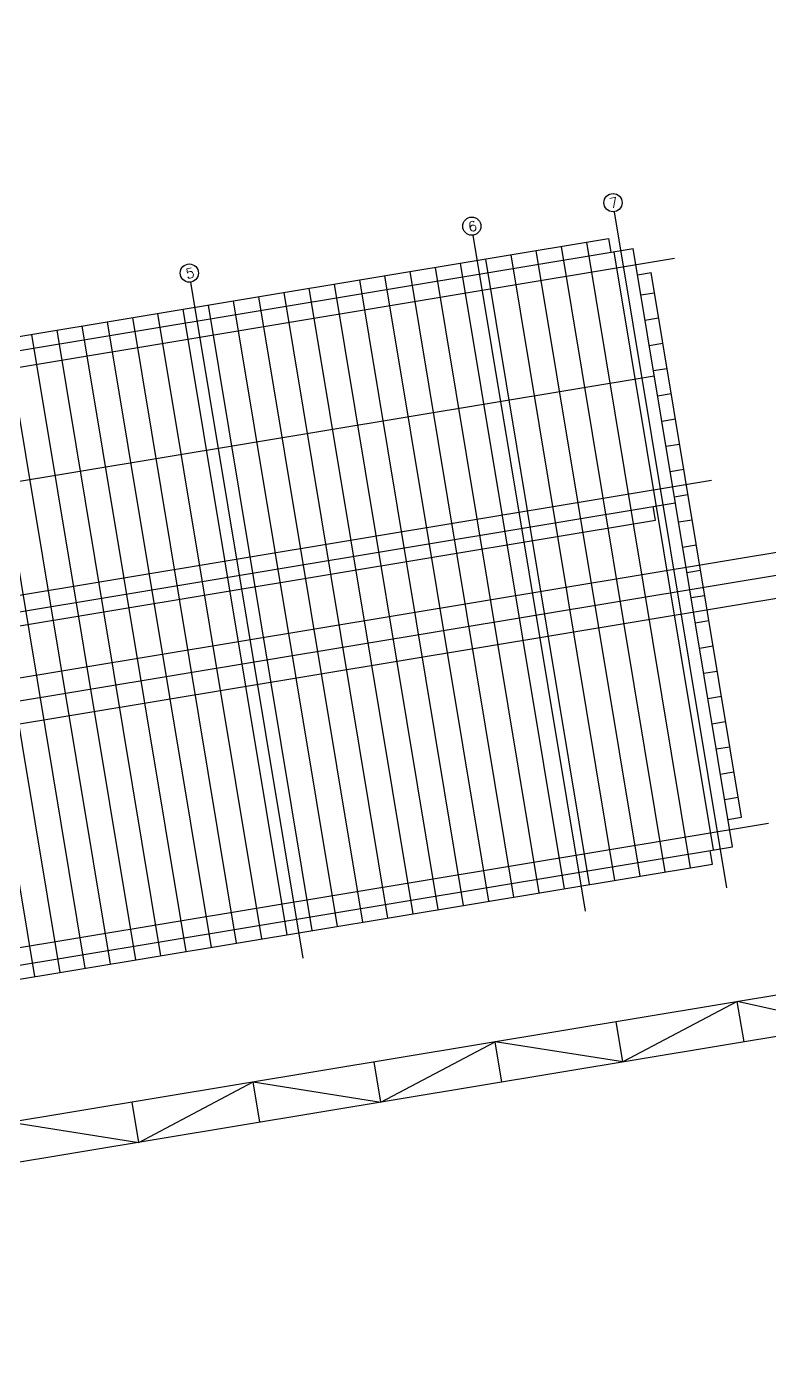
# Model space of a CAD drawing. Header units: millimetres. Extents: x -16232 to 52632, y -3739 to 20678.
# Drawn here: x 21050 to 21548, y 11645 to 12546 of the extents above; entities that cross this region are included whole.
import ezdxf
from ezdxf.enums import TextEntityAlignment as Align

# ---------------------------------------------------------------- set-up
doc = ezdxf.new("R2010")
doc.units = ezdxf.units.MM
doc.header["$LTSCALE"] = 300
doc.header["$MEASUREMENT"] = 0
doc.layers.add('CINZA-8', color=8, linetype='Continuous')
doc.styles.add('ROMANT', font='ROMANT', dxfattribs={"height": 0.2})

msp = doc.modelspace()

# ---------------------------------------------------------------- hatches: boundary and pattern name
at = {"layer": 'CINZA-8'}
h = msp.add_hatch(dxfattribs=at)
h.set_pattern_fill('LINE', color=256, scale=5.40113, angle=9.4254, style=0)
h.set_pattern_definition([(9.4254, (21587.835, 13742.56), (-2.80831, 16.91707), [])])
h.paths.add_polyline_path([(21468.648, 12381.11), (21459.507, 12379.593), (21520.167, 12014.184), (21529.308, 12015.701)])

# ---------------------------------------------------------------- linework, layer by layer
for p, q in [((20508.394, 12019.943), (23674.73, 12545.569)), ((20513.404, 11989.763), (23679.74, 12515.389)), ((21519.458, 11968.193), (21444.193, 12421.581)), ((20502.405, 12003.443), (22956.257, 12410.793)), ((21043.326, 12337.653), (21440.235, 12403.541)), ((21424.722, 11952.467), (21349.458, 12405.855)), ((21478.26, 11978.737), (21408.612, 12398.292)), ((21495.177, 11981.546), (21425.529, 12401.1)), ((21440.235, 12403.541), (21441.752, 12394.4)), ((20604.119, 12244.224), (21484.494, 12390.371)), ((20628.379, 12259.377), (21456.639, 12396.872)), ((21427.508, 11970.312), (21357.86, 12389.867)), ((21444.425, 11973.121), (21374.778, 12392.675)), ((21461.343, 11975.929), (21391.695, 12395.483)), ((21510.576, 11993.495), (21443.963, 12394.768)), ((21523.252, 11995.599), (21456.639, 12396.872)), ((21376.757, 11961.887), (21307.109, 12381.442)), ((21393.674, 11964.696), (21324.026, 12384.25)), ((21410.591, 11967.504), (21340.943, 12387.058)), ((21459.56, 12379.278), (21468.7, 12380.795)), ((21529.36, 12015.387), (21468.7, 12380.795)), ((21235.251, 11921.013), (21159.986, 12374.402)), ((21309.089, 11950.654), (21239.441, 12370.208)), ((21326.006, 11953.462), (21256.358, 12373.017)), ((21342.923, 11956.271), (21273.275, 12375.825)), ((21359.84, 11959.079), (21290.192, 12378.633)), ((21258.338, 11942.229), (21188.69, 12361.784)), ((21275.255, 11945.038), (21205.607, 12364.592)), ((21292.172, 11947.846), (21222.524, 12367.4)), ((21207.586, 11933.804), (21137.939, 12353.359)), ((21224.503, 11936.613), (21154.856, 12356.167)), ((21241.421, 11939.421), (21171.773, 12358.975)), ((21156.835, 11925.379), (21087.187, 12344.934)), ((21173.752, 11928.188), (21104.104, 12347.742)), ((21190.669, 11930.996), (21121.021, 12350.55)), ((21123.001, 11919.763), (21053.353, 12339.317)), ((21139.918, 11922.571), (21070.27, 12342.125)), ((21055.333, 11908.53), (20985.685, 12328.084)), ((21106.084, 11916.954), (21037.953, 12327.368)), ((21072.25, 11911.338), (21004.119, 12321.751)), ((21089.167, 11914.146), (21021.036, 12324.56)), ((20633.392, 12172.597), (21470.793, 12311.61)), ((20479.962, 12070.641), (21509.207, 12241.5)), ((20656.687, 12088.853), (21484.947, 12226.348)), ((21471.577, 12214.736), (21470.06, 12223.876)), ((20673.091, 12082.184), (21471.577, 12214.736)), ((20518.155, 11840.569), (21547.4, 12011.428)), ((21520.219, 12013.869), (21529.36, 12015.387)), ((20546.122, 11833.391), (21523.252, 11995.599)), ((21509.883, 11983.987), (21508.365, 11993.127)), ((20562.526, 11826.721), (21509.883, 11983.987)), ((21598.105, 11903.725), (20200.27, 11671.677)), ((21526.568, 11891.849), (21449.859, 11851.302)), ((21531.061, 11864.782), (21526.568, 11891.849)), ((21597.826, 11875.865), (21526.568, 11891.849)), ((21597.826, 11875.865), (20204.763, 11644.61)), ((21449.859, 11851.302), (21445.366, 11878.369)), ((21287.456, 11824.342), (21364.164, 11864.889)), ((21368.658, 11837.822), (21364.164, 11864.889)), ((21449.859, 11851.302), (21364.164, 11864.889)), ((21287.456, 11824.342), (21282.962, 11851.409)), ((21125.052, 11797.382), (21201.76, 11837.93)), ((21206.254, 11810.862), (21201.76, 11837.93)), ((21201.76, 11837.93), (21287.456, 11824.342)), ((21125.052, 11797.382), (21120.558, 11824.45)), ((21039.356, 11810.97), (21125.052, 11797.382))]:
    msp.add_line(p, q, dxfattribs=at)
for centre in [(21443.192, 12427.613), (21348.456, 12411.886), (21158.985, 12380.433)]:
    msp.add_circle(centre, 6.114, dxfattribs=at)

# ---------------------------------------------------------------- texts
at = {"layer": 'CINZA-8', "style": 'ROMANT', "width": 1.000511}
for s, p in [('7', (21443.644, 12427.55)), ('6', (21348.908, 12411.823)), ('5', (21159.437, 12380.37))]:
    msp.add_text(s, height=6.722, rotation=12.58977, dxfattribs=at).set_placement(p, align=Align.MIDDLE)

doc.saveas('drawing.dxf')
